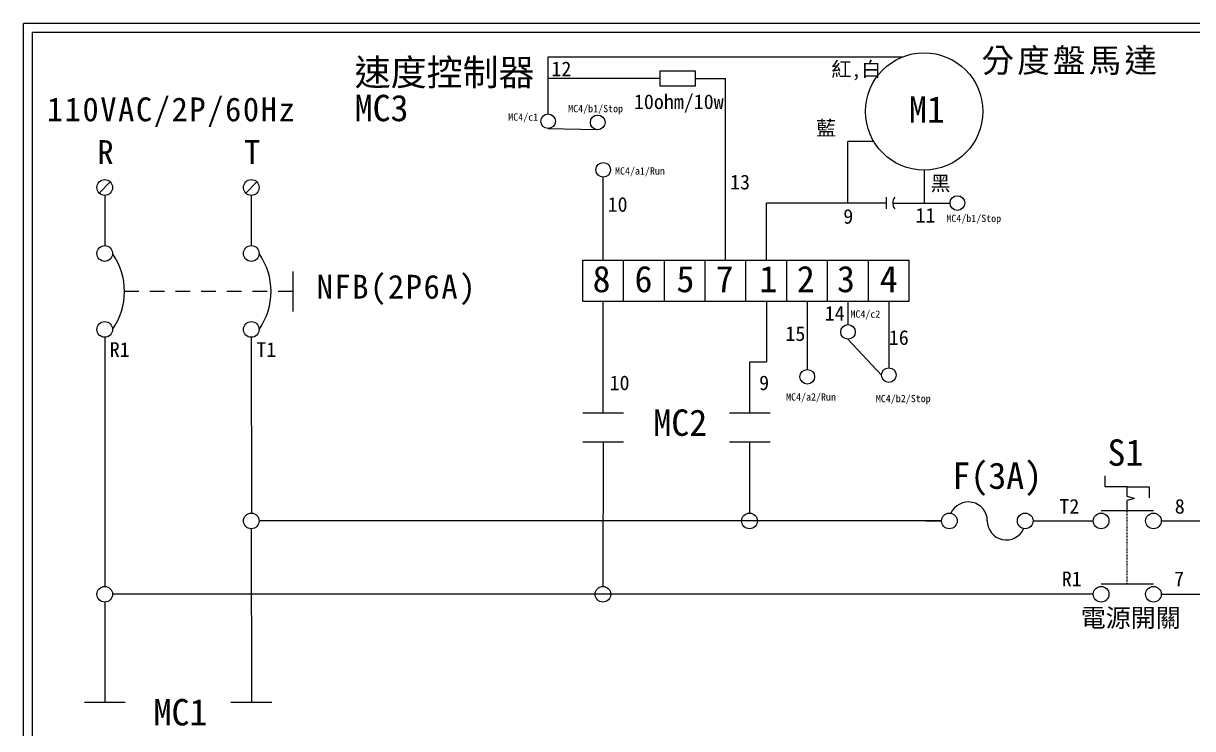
# Model space of a CAD drawing. Extents: x 10 to 297, y 3 to 207.
# Drawn here: x 10 to 169.5, y 110.8 to 207 of the extents above; entities that cross this region are included whole.
import ezdxf

# ---------------------------------------------------------------- set-up
doc = ezdxf.new("R2010")
doc.units = 0
doc.linetypes.add('DASHED', pattern=[0.2, 0.1, -0.1])
doc.linetypes.add('HIDDEN9', pattern=[3.5, 2, -1.5])
doc.layers.get('0').update_dxf_attribs({"linetype": 'CONTINUOUS'})
for name, color, linetype in [('7', 7, 'CONTINUOUS'), ('圖框層', 7, 'CONTINUOUS'), ('標尺寸層', 3, 'CONTINUOUS')]:
    doc.layers.add(name, color=color, linetype=linetype)
doc.styles.add('CNS', font='romanc.shx', dxfattribs={"bigfont": 'chineset.shx'})
doc.styles.add('STSL', font='KAIU.TTF')
doc.styles.add('標楷體', font='KAIU.TTF')

# ---------------------------------------------------------------- blocks, each defined once
blk = doc.blocks.new('FUSE')
at = {"color": 7}
for p, q in [((0, 0), (2.14, 0)), ((14.64, 0), (16.78, 0))]:
    blk.add_line(p, q, dxfattribs=at)
for centre in [(3.21, 0), (13.56, 0)]:
    blk.add_circle(centre, 1.07)
for centre, start, end in [((5.8, 0), 0, 156.116), ((10.98, 0), 180, 336.116)]:
    blk.add_arc(centre, 2.59, start, end, dxfattribs=at)

msp = doc.modelspace()

# ---------------------------------------------------------------- linework, layer by layer
for p, q in [((21.85, 185.35), (20.34, 183.83)), ((41.85, 185.35), (40.34, 183.83)), ((21.1, 164.1), (21.12, 130.19)), ((41.1, 164.1), (41.12, 140.19)), ((157.63, 143.77), (157.63, 145.27)), ((160.63, 143.77), (157.63, 143.77)), ((160.63, 143.77), (163.63, 143.77)), ((163.63, 143.77), (163.63, 142.27)), ((161.63, 142.16), (160.63, 142.43)), ((161.63, 142.16), (160.63, 141.89)), ((135.29, 139.12), (42.17, 139.12)), ((147.78, 139.12), (155.99, 139.12)), ((149.92, 139.12), (155.99, 139.12)), ((165.27, 139.12), (292.46, 139.12)), ((41.09, 138.05), (41.11, 114.4)), ((21.1, 128.05), (21.11, 114.4)), ((155.99, 129.12), (22.17, 129.12)), ((165.27, 129.12), (292.09, 129.12))]:
    msp.add_line(p, q)
at = {"color": 7, "linetype": 'HIDDEN9'}
msp.add_line((46.76, 170.41), (23.79, 170.41), dxfattribs=at)
for centre, radius in [((132.91, 194.96), 8), ((21.1, 184.59), 1.07), ((41.1, 184.59), 1.07), ((21.1, 175.59), 1.07), ((41.1, 175.59), 1.07), ((21.1, 165.23), 1.07), ((41.1, 165.23), 1.07), ((41.1, 139.12), 1.07), ((109.08, 139.12), 1.07), ((21.1, 129.12), 1.07), ((89.08, 129.12), 1.07)]:
    msp.add_circle(centre, radius)
at = {"color": 7}
for centre in [(14.74, 170.41), (34.74, 170.41)]:
    msp.add_arc(centre, 9.05, 325.1286, 34.8714, dxfattribs=at)
at = {"layer": '7'}
for p, q in [((160.63, 142.43), (160.63, 143.77)), ((157.06, 140.55), (164.2, 140.55)), ((160.63, 140.55), (160.63, 141.89)), ((157.06, 130.55), (164.2, 130.55))]:
    msp.add_line(p, q, dxfattribs=at)
at = {"layer": '7', "linetype": 'DASHED'}
msp.add_line((160.63, 130.55), (160.63, 140.55), dxfattribs=at)
at = {"layer": '7'}
for centre in [(157.06, 139.12), (164.2, 139.12), (157.06, 129.12), (164.2, 129.12)]:
    msp.add_circle(centre, 1.07, dxfattribs=at)
at = {"layer": '圖框層', "color": 7}
for p, q in [((297, 206.97), (10, 206.97)), ((10, 3), (10, 206.97)), ((295.75, 205.72), (11.25, 205.72)), ((11.25, 4.25), (11.25, 205.72))]:
    msp.add_line(p, q, dxfattribs=at)
at = {"layer": '標尺寸層', "color": 7}
for p, q in [((81.6, 202.4), (129.97, 202.4)), ((81.6, 194.63), (81.6, 202.4)), ((96.88, 199.45), (81.6, 199.45)), ((101.66, 199.45), (105.82, 199.45)), ((105.82, 174.66), (105.82, 199.45)), ((81.6, 192.63), (88.22, 192.49)), ((126.02, 190.87), (122.52, 190.87)), ((122.52, 182.47), (122.52, 190.87)), ((132.91, 186.96), (132.91, 182.47)), ((89.12, 174.66), (89.12, 186)), ((21.1, 183.52), (21.1, 176.66)), ((41.1, 183.52), (41.1, 176.66)), ((127.74, 182.47), (111.39, 182.47)), ((111.39, 174.66), (111.39, 182.47)), ((127.74, 183.25), (127.74, 181.68)), ((128.63, 182.47), (136.44, 182.47)), ((86.33, 169.1), (86.33, 174.66)), ((86.33, 174.66), (91.9, 174.66)), ((91.9, 169.1), (91.9, 174.66)), ((91.9, 169.1), (91.9, 174.66)), ((91.9, 174.66), (97.47, 174.66)), ((97.47, 169.1), (97.47, 174.66)), ((97.47, 169.1), (97.47, 174.66)), ((97.47, 174.66), (103.04, 174.66)), ((103.04, 169.1), (103.04, 174.66)), ((103.04, 169.1), (103.04, 174.66)), ((103.04, 174.66), (108.6, 174.66)), ((108.6, 169.1), (108.6, 174.66)), ((108.6, 169.1), (108.6, 174.66)), ((108.6, 174.66), (114.17, 174.66)), ((114.17, 169.1), (114.17, 174.66)), ((114.17, 169.1), (114.17, 174.66)), ((114.17, 174.66), (119.74, 174.66)), ((119.74, 169.1), (119.74, 174.66)), ((119.74, 169.1), (119.74, 174.66)), ((119.74, 174.66), (125.31, 174.66)), ((125.31, 169.1), (125.31, 174.66)), ((125.31, 169.1), (125.31, 174.66)), ((125.31, 174.66), (130.88, 174.66)), ((130.88, 169.1), (130.88, 174.66)), ((46.76, 173.14), (46.76, 167.68)), ((86.33, 169.1), (91.9, 169.1)), ((89.12, 153.88), (89.12, 169.1)), ((91.9, 169.1), (97.47, 169.1)), ((97.47, 169.1), (103.04, 169.1)), ((103.04, 169.1), (108.6, 169.1)), ((108.6, 169.1), (114.17, 169.1)), ((111.39, 169.1), (111.39, 160.8)), ((114.17, 169.1), (119.74, 169.1)), ((116.96, 169.1), (116.96, 159.78)), ((119.74, 169.1), (125.31, 169.1)), ((122.52, 169.1), (122.52, 165.9)), ((125.31, 169.1), (130.88, 169.1)), ((128.09, 169.1), (128.09, 160)), ((21.1, 164.16), (21.1, 164.1)), ((41.1, 164.16), (41.1, 164.1)), ((122.52, 163.9), (127.09, 159)), ((109.12, 153.88), (109.12, 160.8)), ((109.12, 160.8), (111.39, 160.8)), ((86.33, 153.88), (91.9, 153.88)), ((106.33, 153.88), (111.9, 153.88)), ((86.33, 149.91), (91.9, 149.91)), ((89.11, 149.91), (89.08, 130.19)), ((106.33, 149.91), (111.9, 149.91)), ((109.1, 149.91), (109.08, 140.19)), ((18.32, 114.4), (23.89, 114.4)), ((38.32, 114.4), (43.89, 114.4))]:
    msp.add_line(p, q, dxfattribs=at)
msp.add_lwpolyline([(96.88, 198.43), (96.88, 200.48), (101.66, 200.48), (101.66, 198.43)], close=True, dxfattribs=at)
for centre in [(81.6, 193.63), (88.37, 193.47), (89.12, 187), (137.44, 182.47), (122.52, 164.9), (116.96, 158.78), (128.09, 159)]:
    msp.add_circle(centre, 1, dxfattribs=at)
msp.add_arc((129.82, 182.47), 1.19, 138.7324, 221.2676, dxfattribs=at)

# ---------------------------------------------------------------- block references
at = {"color": 7}
msp.add_blockref('FUSE', (133.14, 139.12), dxfattribs=at)

# ---------------------------------------------------------------- texts
at = {"color": 0, "char_height": 3.25, "style": '標楷體'}
for s, insert, width, attachment_point in [('{\\T1.1;分度盤馬達}', (152.92, 203.54), 23.8596, 2), ('\\pt6.5;{\\T1.1;110VAC/2P/60Hz}', (13.2, 196.87), 35.213, 1), ('\\pt6.5;{\\T1.1;R}', (20.1, 191.05), 2, 1), ('\\pt6.5;{\\T1.1;T}', (40.1, 191.05), 2, 1), ('\\pt6.5;{\\T1.1;NFB(2P6A)}', (60.96, 172.68), 24.6072, 2)]:
    msp.add_mtext(s, dxfattribs=dict(at, insert=insert, width=width, attachment_point=attachment_point))
at = {"layer": '圖框層', "color": 4, "style": 'STSL'}
for s, height, p in [('速度控制器', 3.6, (55.2, 198.49)), ('12', 2, (82.05, 199.77)), ('紅,白', 2, (120.24, 199.72)), ('MC3', 3.6, (55.2, 193.63)), ('10ohm/10w', 2, (93.31, 195.29)), ('M1', 3.6, (130.83, 193.43)), ('MC4/c1', 1, (76.16, 193.7)), ('MC4/b1/Stop', 1, (84.34, 194.85)), ('藍', 2, (118.16, 191.68)), ('MC4/a1/Run', 1, (90.73, 186.35)), ('13', 2, (106.43, 184.33)), ('黑', 2, (133.78, 184.16)), ('10', 2, (89.72, 181.28)), ('9', 2, (121.88, 179.65)), ('11', 2, (131.73, 179.81)), ('MC4/b1/Stop', 1, (135.94, 179.88)), ('8', 3.6, (87.67, 170.31)), ('6', 3.6, (93.39, 170.31)), ('5', 3.6, (99.11, 170.31)), ('7', 3.6, (104.46, 170.31)), ('1', 3.6, (110.42, 170.31)), ('2', 3.6, (115.54, 170.31)), ('3', 3.6, (121.02, 170.31)), ('4', 3.6, (126.85, 170.31)), ('14', 2, (119.35, 166.44)), ('MC4/c2', 1, (122.85, 166.83)), ('15', 2, (113.98, 163.66)), ('16', 2, (128.09, 163.13)), ('R1', 2, (21.78, 161.49)), ('T1', 2, (41.78, 161.49)), ('10', 2, (89.99, 156.95)), ('9', 2, (110.4, 156.95)), ('MC4/a2/Run', 1, (114.07, 155.53)), ('MC4/b2/Stop', 1, (126.32, 155.31)), ('MC2', 3.6, (95.96, 150.72)), ('S1', 3.6, (157.93, 146.64)), ('F(3A)', 3.6, (136.77, 143.49)), ('T2', 2, (151.36, 140.11)), ('8', 2, (167.11, 140.11)), ('R1', 2, (151.69, 130.22)), ('7', 2, (167.02, 130.22)), ('MC1', 3.6, (27.76, 111.23))]:
    msp.add_text(s, height=height, dxfattribs=at).set_placement(p)
at = {"layer": '標尺寸層', "color": 7, "insert": (154.28, 127.16), "char_height": 2.5, "width": 14.0847, "attachment_point": 1, "style": 'CNS'}
msp.add_mtext('{\\fDFKai-SB|b0|i0|c136|p65;電源開關}', dxfattribs=at)

doc.saveas('drawing.dxf')
